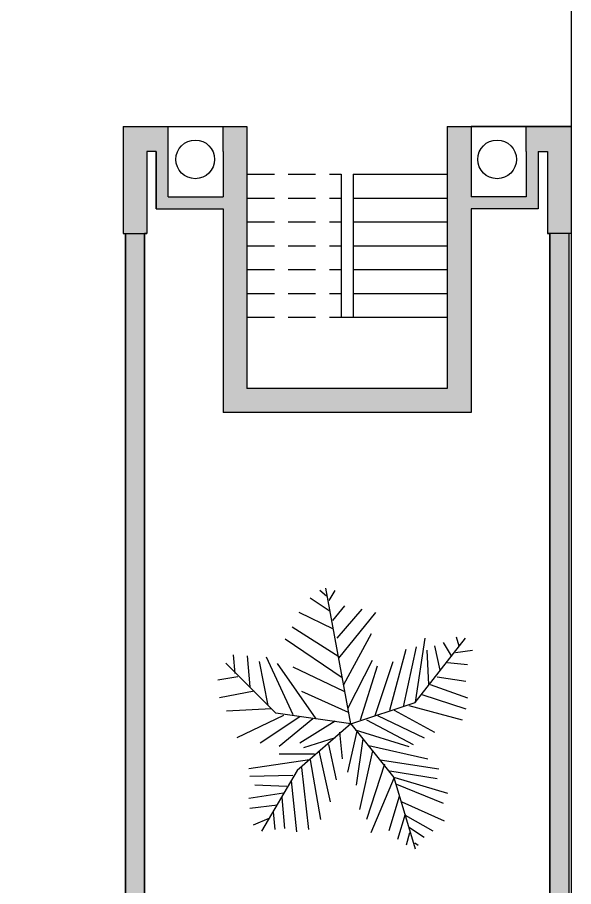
# Model space of a CAD drawing. Header units: inches. Extents: x -24938 to -15053, y -9405 to -790.
# Drawn here: x -21210.1 to -20953, y -2139.4 to -1737.5 of the extents above; entities that cross this region are included whole.
import ezdxf

# ---------------------------------------------------------------- set-up
doc = ezdxf.new("R2010")
doc.units = ezdxf.units.IN
doc.linetypes.add('DASHED', pattern=[19.05, 12.7, -6.35])
doc.layers.add('indoors', color=245, linetype='Continuous')
doc.layers.add('steel', color=90, linetype='Continuous')

# ---------------------------------------------------------------- blocks, each defined once
blk = doc.blocks.new('Trees - Metric')
for p, q in [((-258.7244, 1362.456), (-332.3336, 1421.4348)), ((0, 0), (-266.7, 1447.8)), ((-231.1146, 1315.2628), (-166.7002, 1421.4348)), ((-221.9198, 1197.3052), (-433.5526, 1338.8594)), ((-194.31, 1102.9442), (-65.4812, 1256.284)), ((-148.3106, 914.1968), (118.5418, 1220.9018)), ((-185.1152, 1008.5578), (-553.1612, 1185.4942)), ((-129.8956, 701.8528), (265.7602, 1185.4942)), ((-129.8956, 713.6638), (-626.7704, 1032.1544)), ((-74.7014, 418.7444), (219.7608, 961.39)), ((-93.091, 489.5342), (-700.3796, 902.3858)), ((685.8, 228.6), (1219.2, 914.4)), ((689.0258, 230.0224), (790.2448, 914.1968)), ((983.4626, 867.0036), (1066.2666, 725.4494)), ((1121.4862, 925.9824), (1149.0706, 831.6214)), ((412.9786, 147.447), (587.8068, 796.2392)), ((560.197, 182.8292), (698.2206, 819.8358)), ((808.6344, 784.4282), (827.0494, 418.7444)), ((891.4384, 831.6214), (946.658, 572.1096)), ((1112.2914, 760.8316), (1296.3144, 784.4282)), ((-1234.059, 536.7274), (-1252.4486, 737.2604)), ((-1105.2302, 725.4494), (-1077.6458, 395.1732)), ((-976.4268, 666.4706), (-884.4026, 194.6402)), ((-902.8176, 713.6638), (-617.5756, 100.2538)), ((-28.6766, 171.0436), (228.9556, 678.2816)), ((256.5654, 88.4682), (449.7832, 666.4706)), ((1029.462, 654.685), (1241.0948, 631.0884)), ((-800.1, 114.3), (-1333.5, 647.7)), ((-369.1382, 53.086), (-783.1836, 642.874)), ((-617.5756, 607.4918), (-74.7014, 347.98)), ((100.1268, 41.275), (284.1498, 619.2774)), ((-1206.4492, 501.3198), (-1418.082, 465.9376)), ((919.0482, 501.3198), (1222.6798, 454.152)), ((845.439, 418.7444), (1241.0948, 277.1902)), ((-1031.621, 347.98), (-1399.667, 277.1902)), ((-525.5514, 347.98), (-28.6766, 123.8504)), ((753.4148, 312.5978), (1222.6798, 159.2326)), ((0, 0), (685.8, 228.6)), ((615.4166, 194.6402), (1185.8752, 41.275)), ((-847.598, 159.2326), (-1326.0578, 135.636)), ((0, 0), (-800.1, 114.3)), ((458.978, 147.447), (891.4384, -88.4682)), ((-718.7946, 88.4682), (-1215.644, -147.447)), ((-543.9664, 76.6572), (-967.2066, -206.4512)), ((-405.9428, 53.086), (-764.794, -241.8334)), ((0, 0), (-571.5, -495.3)), ((-166.7002, 29.4894), (-543.9664, -206.4512)), ((0, 0), (457.2, -571.5)), ((164.5412, 41.275), (661.416, -218.2368)), ((284.1498, 88.4682), (781.0246, -147.447)), ((-120.7008, -88.4682), (-93.091, -371.5766)), ((63.3222, -76.6826), (-37.8714, -513.1308)), ((44.9326, -64.897), (615.4166, -241.8334)), ((-166.7002, -147.447), (-507.1618, -253.619)), ((127.7366, -159.258), (54.1274, -654.685)), ((-240.3094, -218.2368), (-157.5054, -595.7062)), ((192.151, -230.0224), (817.8292, -371.5766)), ((-387.5278, -324.4088), (-764.794, -324.4088)), ((-341.5284, -289.0012), (-221.9198, -831.6214)), ((228.9556, -289.0012), (90.932, -914.1968)), ((-442.7474, -383.3876), (-1086.8406, -477.7486)), ((-433.5526, -383.3876), (-323.1134, -1020.3688)), ((357.759, -430.5554), (164.5412, -1020.3688)), ((311.7596, -383.3876), (937.4378, -477.7486)), ((-617.5756, -548.5384), (-1077.6458, -560.324)), ((-571.5, -495.3), (-952.5, -1143)), ((-525.5514, -465.963), (-451.9422, -1126.5408)), ((412.9786, -501.3452), (919.0482, -583.9206)), ((-635.9652, -607.5172), (-580.771, -1150.1374)), ((458.978, -572.1096), (210.5406, -1161.923)), ((457.2, -571.5), (685.8, -1333.5)), ((468.1982, -572.1096), (1029.462, -737.2604)), ((486.5878, -642.8994), (983.4626, -843.4324)), ((-718.7946, -737.2604), (-1086.8406, -796.2392)), ((-681.9646, -666.496), (-1022.4262, -654.685)), ((-737.1842, -784.4536), (-709.5744, -1114.7298)), ((514.1976, -772.6426), (403.7838, -1138.3264)), ((541.8074, -831.6214), (992.6574, -1032.1544)), ((-783.1836, -867.029), (-1077.6458, -902.4112)), ((-875.2078, -1008.5832), (-1040.8412, -1079.3476)), ((-829.2084, -937.7934), (-810.7934, -1126.5408)), ((578.612, -961.39), (495.7826, -1232.7128)), ((578.612, -973.1756), (873.0488, -1138.3264)), ((624.6114, -1102.9442), (781.0246, -1209.1162)), ((624.6114, -1161.923), (587.8068, -1291.6916)), ((679.8056, -1268.095), (716.6102, -1291.6916))]:
    blk.add_line(p, q)

msp = doc.modelspace()

# ---------------------------------------------------------------- hatches: boundary and pattern name
at = {"layer": 'Defpoints'}
h = msp.add_hatch(color=256, dxfattribs=at)
h.dxf.hatch_style = 1
h.paths.add_polyline_path([(-21103.99, -1787.92), (-21115.01, -1787.92), (-21115.01, -1799.48), (-21115.01, -1820.57), (-21140.48, -1820.57), (-21140.48, -1787.92), (-21161.29, -1787.92), (-21161.29, -1837.44), (-21160.19, -1837.44), (-21150.27, -1837.44), (-21150.27, -1799.48), (-21145.99, -1799.48), (-21145.99, -1826.08), (-21115.01, -1826.08), (-21115.01, -1920.17), (-21000.4, -1920.17), (-21000.4, -1826.08), (-20969.42, -1826.08), (-20969.42, -1799.48), (-20965.13, -1799.48), (-20965.13, -1837.44), (-20964.03, -1837.44), (-20954.11, -1837.44), (-20954.11, -1787.92), (-20974.93, -1787.92), (-20974.93, -1799.48), (-20974.93, -1820.57), (-21000.4, -1820.57), (-21000.4, -1787.92), (-21011.42, -1787.92), (-21011.42, -1909.15), (-21103.99, -1909.15)])
h.paths.add_polyline_path([(-20953.01, -3368.2), (-20955.22, -3368.2), (-20964.03, -3368.2), (-21056.6, -3368.2), (-21067.62, -3368.2), (-21151.38, -3368.2), (-21162.4, -3368.2), (-21162.4, -3379.22), (-21160.19, -3379.22), (-21151.38, -3379.22), (-21137.59, -3379.22), (-21137.59, -3386.96), (-21126.57, -3386.96), (-21126.57, -3379.22), (-21073.13, -3379.22), (-21073.13, -3426.92), (-21073.13, -3489.42), (-21073.13, -3500.44), (-21067.62, -3500.44), (-21056.6, -3500.44), (-21056.6, -3379.22), (-20964.03, -3379.22), (-20964.03, -3500.44), (-20955.22, -3500.44), (-20955.22, -3379.22), (-20953.01, -3379.22)])
h.paths.add_polyline_path([(-21151.38, -3426.92), (-21162.4, -3426.92), (-21162.4, -3500.44), (-21151.38, -3500.44), (-21151.38, -3489.42)], flags=17)
h.paths.add_polyline_path([(-21126.57, -3423.33), (-21137.59, -3423.33), (-21137.59, -3426.92), (-21126.57, -3426.92)], flags=17)
h.paths.add_polyline_path([(-20986.07, -4752.17), (-20986.07, -4487.69), (-20991.58, -4487.69), (-21044.48, -4487.69), (-21070.93, -4487.69), (-21123.83, -4487.69), (-21123.83, -4752.17), (-21129.34, -4752.17), (-21129.34, -4763.19), (-20986.07, -4763.19)])
h.paths.add_polyline_path([(-21118.32, -4752.17), (-21118.32, -4704.78), (-21070.93, -4704.78), (-21070.93, -4752.17)], flags=16)
h.paths.add_polyline_path([(-21065.42, -4752.17), (-21065.42, -4493.2), (-21049.99, -4493.2), (-21049.99, -4752.17)], flags=16)
h.paths.add_polyline_path([(-21044.48, -4752.17), (-21044.48, -4704.78), (-20991.58, -4704.78), (-20991.58, -4752.17)], flags=16)
h.paths.add_polyline_path([(-21118.32, -4699.27), (-21118.32, -4651.89), (-21070.93, -4651.89), (-21070.93, -4699.27)], flags=16)
h.paths.add_polyline_path([(-21044.48, -4699.27), (-21044.48, -4651.89), (-20991.58, -4651.89), (-20991.58, -4699.27)], flags=16)
h.paths.add_polyline_path([(-21118.32, -4646.38), (-21118.32, -4598.99), (-21070.93, -4598.99), (-21070.93, -4646.38)], flags=16)
h.paths.add_polyline_path([(-21044.48, -4646.38), (-21044.48, -4598.99), (-20991.58, -4598.99), (-20991.58, -4646.38)], flags=16)
h.paths.add_polyline_path([(-21118.32, -4593.48), (-21118.32, -4546.09), (-21070.93, -4546.09), (-21070.93, -4593.48)], flags=16)
h.paths.add_polyline_path([(-21044.48, -4593.48), (-21044.48, -4546.09), (-20991.58, -4546.09), (-20991.58, -4593.48)], flags=16)
h.paths.add_polyline_path([(-21118.32, -4540.58), (-21118.32, -4493.2), (-21070.93, -4493.2), (-21070.93, -4540.58)], flags=16)
h.paths.add_polyline_path([(-21044.48, -4540.58), (-21044.48, -4493.2), (-20991.58, -4493.2), (-20991.58, -4540.58)], flags=16)
h.paths.add_polyline_path([(-21000.4, -4198.93), (-21115.01, -4198.93), (-21115.01, -4293.01), (-21145.99, -4293.01), (-21145.99, -4319.62), (-21150.27, -4319.62), (-21150.27, -4281.65), (-21151.38, -4281.65), (-21161.29, -4281.65), (-21161.29, -4331.17), (-21140.48, -4331.17), (-21140.48, -4298.52), (-21115.01, -4298.52), (-21115.01, -4319.62), (-21115.01, -4331.17), (-21103.99, -4331.17), (-21103.99, -4209.95), (-21011.42, -4209.95), (-21011.42, -4331.17), (-21000.4, -4331.17), (-21000.4, -4298.52), (-20974.93, -4298.52), (-20974.93, -4319.62), (-20974.93, -4331.17), (-20954.11, -4331.17), (-20954.11, -4281.65), (-20955.22, -4281.65), (-20965.13, -4281.65), (-20965.13, -4319.62), (-20969.42, -4319.62), (-20969.42, -4293.01), (-21000.4, -4293.01)])
at = {"layer": 'steel'}
h = msp.add_hatch(color=256, dxfattribs=at)
h.dxf.hatch_style = 1
h.paths.add_polyline_path([(-24004.46, -2563.71), (-23817.11, -2563.71), (-23817.11, -3368.2), (-23808.3, -3368.2), (-23808.3, -2554.89), (-24004.46, -2554.89), (-24013.27, -2554.89), (-24013.27, -3368.2), (-24004.46, -3368.2)])
h.paths.add_polyline_path([(-23808.3, -1837.44), (-23817.11, -1837.44), (-23817.11, -2407.23), (-24004.46, -2407.23), (-24004.46, -1837.44), (-24013.27, -1837.44), (-24013.27, -2416.05), (-23808.3, -2416.05)])
h.paths.add_polyline_path([(-21151.38, -1837.44), (-21160.19, -1837.44), (-21160.19, -2416.05), (-20955.22, -2416.05), (-20955.22, -1837.44), (-20964.03, -1837.44), (-20964.03, -2407.23), (-21151.38, -2407.23)])
h.paths.add_polyline_path([(-20955.22, -2554.89), (-20964.03, -2554.89), (-21160.19, -2554.89), (-21160.19, -3368.2), (-21151.38, -3368.2), (-21151.38, -2563.71), (-20964.03, -2563.71), (-20964.03, -3368.2), (-20955.22, -3368.2)])
h.paths.add_polyline_path([(-20955.22, -3703.04), (-21160.19, -3703.04), (-21160.19, -4281.65), (-21151.38, -4281.65), (-21151.38, -3711.86), (-20964.03, -3711.86), (-20964.03, -4281.65), (-20955.22, -4281.65)])

# ---------------------------------------------------------------- linework, layer by layer
for p, q in [((-21161.29, -1787.92), (-21115.01, -1787.92)), ((-21161.29, -1787.92), (-21115.01, -1787.92)), ((-21161.29, -1787.92), (-21161.29, -1837.44)), ((-21140.48, -1820.57), (-21140.48, -1787.92)), ((-21115.01, -1787.92), (-21103.99, -1787.92)), ((-21115.01, -1799.48), (-21115.01, -1787.92)), ((-21103.99, -1787.92), (-21103.99, -1909.15)), ((-21011.42, -1787.92), (-21011.42, -1909.15)), ((-21011.42, -1787.92), (-21000.4, -1787.92)), ((-21000.4, -1787.92), (-20954.11, -1787.92)), ((-20954.11, -1787.92), (-21000.4, -1787.92)), ((-21000.4, -1787.92), (-21000.4, -1820.57)), ((-20974.93, -1799.48), (-20974.93, -1787.92)), ((-20954.11, -1787.92), (-20954.11, -1837.44)), ((-21150.27, -1799.48), (-21150.27, -1837.44)), ((-21145.99, -1799.48), (-21150.27, -1799.48)), ((-21145.99, -1799.48), (-21145.99, -1826.08)), ((-21145.99, -1826.08), (-21145.99, -1799.48)), ((-21115.01, -1799.48), (-21115.01, -1820.57)), ((-20974.93, -1799.48), (-20974.93, -1820.57)), ((-20969.42, -1799.48), (-20969.42, -1826.08)), ((-20969.42, -1799.48), (-20965.13, -1799.48)), ((-20965.13, -1799.48), (-20965.13, -1837.44)), ((-21060.46, -1810.02), (-21060.46, -1876.14)), ((-21054.95, -1810.02), (-21011.42, -1810.02)), ((-21054.95, -1810.02), (-21054.95, -1876.14)), ((-21140.48, -1820.57), (-21115.01, -1820.57)), ((-20974.93, -1820.57), (-21000.4, -1820.57)), ((-21054.95, -1821.04), (-21011.42, -1821.04)), ((-21145.99, -1826.08), (-21115.01, -1826.08)), ((-21115.01, -1826.08), (-21115.01, -1920.17)), ((-21000.4, -1826.08), (-21000.4, -1920.17)), ((-20969.42, -1826.08), (-21000.4, -1826.08)), ((-21054.95, -1832.06), (-21011.42, -1832.06)), ((-21161.29, -1837.44), (-21150.27, -1837.44)), ((-21161.29, -1837.44), (-21160.19, -1837.44)), ((-21160.19, -1837.44), (-21160.19, -2416.05)), ((-21160.19, -2416.05), (-21160.19, -1837.44)), ((-21150.27, -1837.44), (-21151.38, -1837.44)), ((-21151.38, -1837.44), (-21151.38, -2407.23)), ((-21151.38, -2407.23), (-21151.38, -1837.44)), ((-20954.11, -1837.44), (-20965.13, -1837.44)), ((-20965.13, -1837.44), (-20965.13, -1837.44)), ((-20965.13, -1837.44), (-20964.03, -1837.44)), ((-20964.03, -1837.44), (-20964.03, -2407.23)), ((-20964.03, -2407.23), (-20964.03, -1837.44)), ((-20954.11, -1837.44), (-20955.22, -1837.44)), ((-20955.22, -1837.44), (-20955.22, -2416.05)), ((-21054.95, -1843.08), (-21011.42, -1843.08)), ((-21054.95, -1854.1), (-21011.42, -1854.1)), ((-21054.95, -1865.12), (-21011.42, -1865.12)), ((-21060.46, -1876.14), (-21054.95, -1876.14)), ((-21054.95, -1876.14), (-21011.42, -1876.14)), ((-21011.42, -1909.15), (-21103.99, -1909.15)), ((-21000.4, -1920.17), (-21115.01, -1920.17))]:
    msp.add_line(p, q)
at = {"linetype": 'DASHED'}
for p, q in [((-21103.99, -1810.02), (-21060.46, -1810.02)), ((-21103.99, -1821.04), (-21060.46, -1821.04)), ((-21103.99, -1832.06), (-21060.46, -1832.06)), ((-21103.99, -1843.08), (-21060.46, -1843.08)), ((-21103.99, -1854.1), (-21060.46, -1854.1)), ((-21103.99, -1865.12), (-21060.46, -1865.12)), ((-21103.99, -1876.14), (-21060.46, -1876.14))]:
    msp.add_line(p, q, dxfattribs=at)
at = {"layer": 'Defpoints'}
msp.add_line((-20954.11, -1287.17), (-20954.11, -5317.05), dxfattribs=at)
at = {"layer": 'indoors'}
for centre in [(-21127.89, -1803.16), (-20988.36, -1803.16)]:
    msp.add_circle(centre, 8.94, dxfattribs=at)

# ---------------------------------------------------------------- block references
at = {"layer": 'Defpoints', "xscale": 0.04338675586386211, "yscale": 0.04338675586386211, "zscale": 0.04338675586386211}
msp.add_blockref('Trees - Metric', (-21055.93, -2064.19), dxfattribs=at)

doc.saveas('drawing.dxf')
